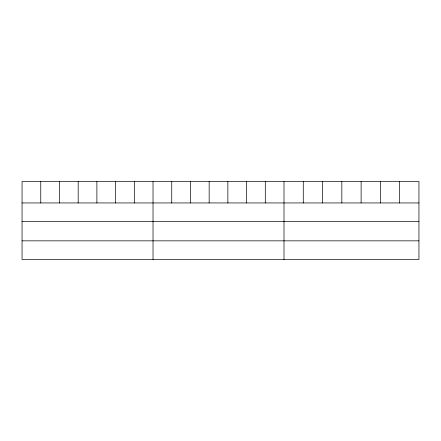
<?xml version="1.0" encoding="UTF-8"?>
<svg xmlns="http://www.w3.org/2000/svg" width="441" height="441" viewBox="0 0 441 441"><rect width="100%" height="100%" fill="white"/><g stroke="black" fill="none" stroke-linecap="round" stroke-linejoin="round"><path stroke-width="0.66" d="M418.95 221.614L418.95 181.494L22.05 181.494L22.05 259.506L418.95 259.506L418.95 221.614L22.05 221.614M22.05 202.948L418.95 202.948M22.05 240.841L418.95 240.841M399.673 181.494L399.673 202.948M380.396 181.494L380.396 202.948M361.118 181.494L361.118 202.948M341.836 181.494L341.836 202.948M322.558 181.494L322.558 202.948M303.281 181.494L303.281 202.948M284.004 181.494L284.004 259.506M265.295 181.494L265.295 202.948M246.58 181.494L246.58 202.948M227.87 181.494L227.87 202.948M209.161 181.494L209.161 202.948M190.451 181.494L190.451 202.948M171.736 181.494L171.736 202.948M153.027 181.494L153.027 259.506M134.318 181.494L134.318 202.948M115.603 181.494L115.603 202.948M96.893 181.494L96.893 202.948M78.184 181.494L78.184 202.948M59.474 181.494L59.474 202.948M40.759 181.494L40.759 202.948"/></g></svg>
